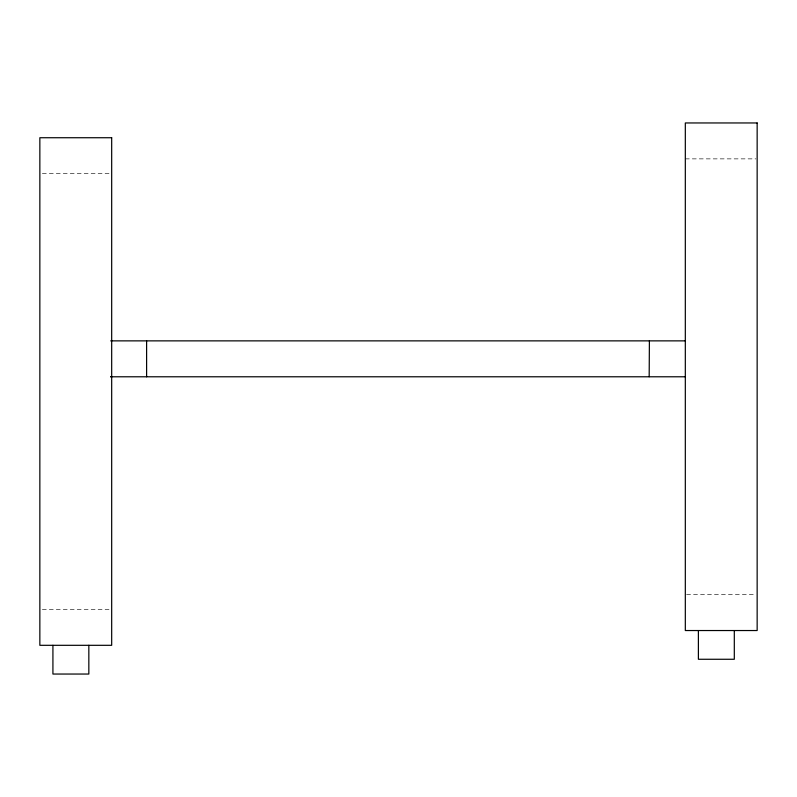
<?xml version="1.0" encoding="UTF-8"?>
<svg xmlns="http://www.w3.org/2000/svg" width="797" height="797" viewBox="0 0 797 797"><rect width="100%" height="100%" fill="white"/><g stroke="black" fill="none" stroke-linecap="round" stroke-linejoin="round"><path stroke-width="0.6" stroke-dasharray="3.98 2.99" d="M685.32 158.872L755.915 158.872M42.331 173.646L110.434 173.646M686.566 594.622L755.915 594.622M42.331 609.396L110.434 609.396"/><path stroke-width="1.2" d="M110.693 376.742L111.68 376.772M649.176 376.742L649.396 340.827M110.703 340.867L685.32 340.867M110.693 376.782L685.32 376.782M734.306 630.537L734.306 659.268L698.391 659.268L698.391 630.537M146.608 340.867L146.608 376.782M88.836 645.311L88.836 674.043L52.921 674.043L52.921 645.311M757.15 122.957L685.32 122.957L685.32 630.537L757.15 630.537L757.15 122.957M111.68 137.732L39.85 137.732L39.85 645.311L111.68 645.311L111.68 137.732"/></g></svg>
